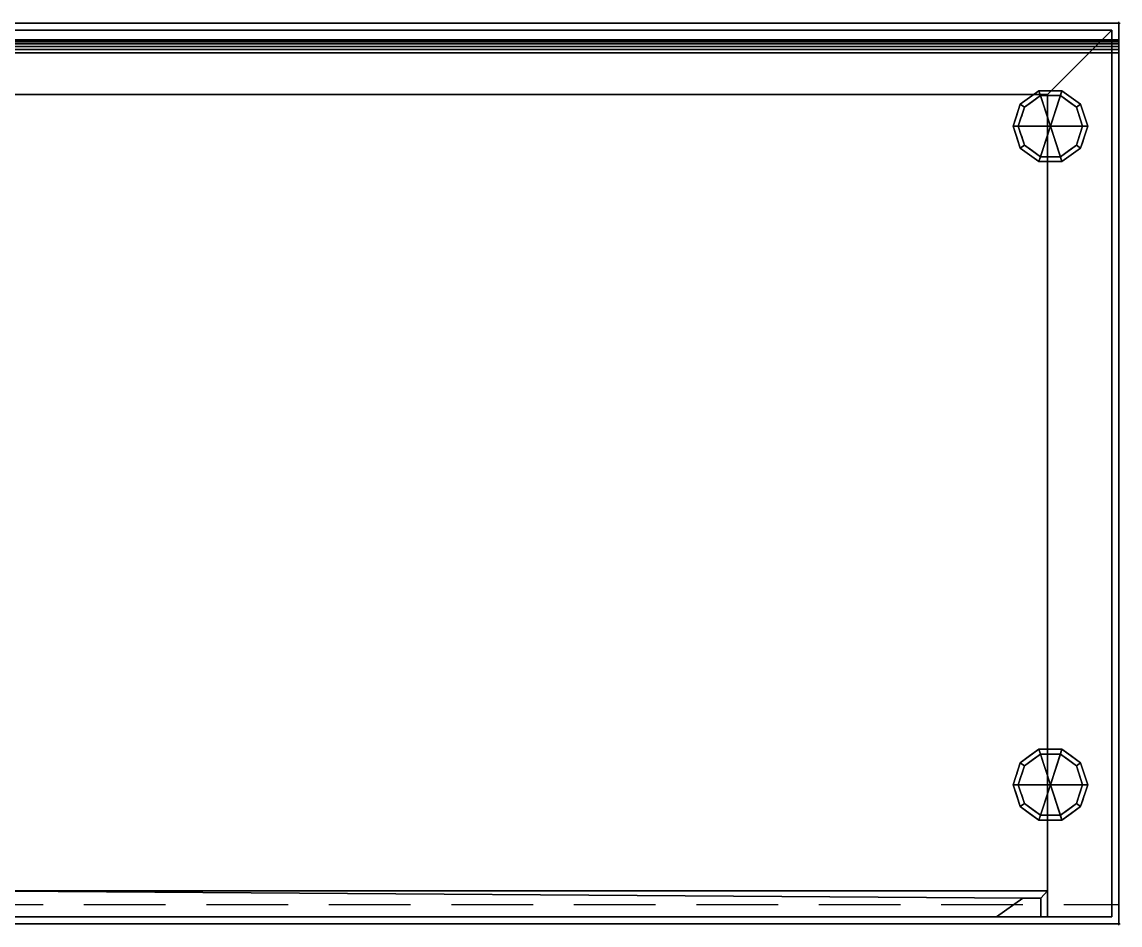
# Model space of a CAD drawing. Header units: millimetres. Extents: x -1 to 1801, y -701 to 1.
# Drawn here: x 947 to 1801, y -701 to 1 of the extents above; entities that cross this region are included whole.
import ezdxf

# ---------------------------------------------------------------- set-up
doc = ezdxf.new("R2010")
doc.units = ezdxf.units.MM
doc.header["$PDMODE"] = 34
doc.linetypes.add('NASCOSTA', pattern=[9.525, 6.35, -3.175])
for name, color, linetype in [('IQ_200_2D', 1, 'Continuous'), ('IQ_200_3D', 1, 'Continuous'), ('IQ_204_2D', 7, 'Continuous'), ('IQ_204_3D', 7, 'Continuous'), ('IQ_INS_3D', 3, 'Continuous')]:
    doc.layers.add(name, color=color, linetype=linetype)

msp = doc.modelspace()

# ---------------------------------------------------------------- linework, layer by layer
at = {"layer": 'IQ_200_2D'}
for p, q in [((0, 0), (1800, 0)), ((1800, 0), (1800, -700)), ((1800, -700), (0, -700))]:
    msp.add_line(p, q, dxfattribs=at)
at = {"layer": 'IQ_204_2D'}
msp.add_line((0, -13), (1800, -13), dxfattribs=at)
at = {"layer": 'IQ_204_2D', "linetype": 'NASCOSTA', "ltscale": 10}
msp.add_line((900, -685), (1800, -685), dxfattribs=at)
at = {"layer": 'IQ_INS_3D'}
for p in [(1800, 0), (1800, -700)]:
    msp.add_point(p, dxfattribs=at)

# ---------------------------------------------------------------- meshes
at = {"layer": 'IQ_200_3D'}
mesh = msp.add_polyface(dxfattribs=at)
corners = [(1800, -700, 850), (0, -700, 850), (0, 0, 850), (1800, 0, 850)]
mesh.append_faces([[corners[k] for k in face] for face in [(0, 1, 2, 3)]])
mesh = msp.add_polyface(dxfattribs=at)
corners = [(0, 0, 850), (0, 0, 1000), (1800, 0, 1000), (1800, 0, 850)]
mesh.append_faces([[corners[k] for k in face] for face in [(0, 1, 2, 3)]])
mesh = msp.add_polyface(dxfattribs=at)
corners = [(1800, 0, 1000), (0, 0, 1000), (0, -13, 1000), (1800, -13, 1000)]
mesh.append_faces([[corners[k] for k in face] for face in [(0, 1, 2, 3)]])
mesh = msp.add_polyface(dxfattribs=at)
corners = [(1794.5, -5.5, 850), (5.5, -5.5, 850), (5.5, -694.5, 850), (55.5, -694.5, 850), (55.5, -55.5, 850), (1744.5, -55.5, 850), (1744.5, -694.5, 850), (1794.5, -694.5, 850)]
mesh.append_faces([[corners[k] for k in face] for face in [(4, 1, 2, 3)]], dxfattribs={"vtx0": -1})
mesh.append_faces([[corners[k] for k in face] for face in [(7, 0, 5, 6)]], dxfattribs={"vtx1": -1})
mesh.append_faces([[corners[k] for k in face] for face in [(4, 5, 0, 1)]], dxfattribs={"vtx1": -1, "vtx3": -1})
mesh = msp.add_polyface(dxfattribs=at)
corners = [(1794.5, -694.5, 150), (5.5, -694.5, 150), (5.5, -5.5, 150), (1794.5, -5.5, 150)]
mesh.append_faces([[corners[k] for k in face] for face in [(0, 1, 2, 3)]])
mesh = msp.add_polyface(dxfattribs=at)
corners = [(1794.5, -5.5, 850), (1794.5, -5.5, 150), (5.5, -5.5, 150), (5.5, -5.5, 850)]
mesh.append_faces([[corners[k] for k in face] for face in [(0, 1, 2, 3)]])
mesh = msp.add_polyface(dxfattribs=at)
corners = [(1794.5, -694.5, 850), (1794.5, -694.5, 150), (1794.5, -5.5, 150), (1794.5, -5.5, 850)]
mesh.append_faces([[corners[k] for k in face] for face in [(0, 1, 2, 3)]])
mesh = msp.add_polyface(dxfattribs=at)
corners = [(1800, -700, 850), (1800, 0, 850), (1800, 0, 1000), (1800, -13, 1000), (1800, -13, 910), (1800, -13.34, 907.41), (1800, -14.34, 905), (1800, -15.93, 902.93), (1800, -18, 901.34), (1800, -20.41, 900.34), (1800, -23, 900), (1800, -700, 900)]
mesh.append_faces([[corners[k] for k in face] for face in [(8, 1, 7)]], dxfattribs={"vtx0": -1, "vtx1": -1})
mesh.append_faces([[corners[k] for k in face] for face in [(1, 9, 10)]], dxfattribs={"vtx0": -1, "vtx2": -1})
mesh.append_faces([[corners[k] for k in face] for face in [(6, 7, 1), (5, 6, 1), (4, 5, 1), (8, 9, 1)]], dxfattribs={"vtx1": -1, "vtx2": -1})
mesh.append_faces([[corners[k] for k in face] for face in [(2, 3, 4, 1)]], dxfattribs={"vtx2": -1})
mesh.append_faces([[corners[k] for k in face] for face in [(10, 11, 0, 1)]], dxfattribs={"vtx3": -1})
mesh = msp.add_polyface(dxfattribs=at)
corners = [(1800, -23, 900), (1800, -20.41, 900.34), (1800, -18, 901.34), (1800, -15.93, 902.93), (1800, -14.34, 905), (1800, -13.34, 907.41), (1800, -13, 910), (0, -13, 910), (0, -13.34, 907.41), (0, -14.34, 905), (0, -15.93, 902.93), (0, -18, 901.34), (0, -20.41, 900.34), (0, -23, 900)]
mesh.append_faces([[corners[k] for k in face] for face in [(1, 12, 13, 0)]], dxfattribs={"vtx0": -1})
mesh.append_faces([[corners[k] for k in face] for face in [(2, 11, 12, 1), (11, 2, 3, 10), (5, 8, 9, 4), (10, 3, 4, 9)]], dxfattribs={"vtx0": -1, "vtx2": -1})
mesh.append_faces([[corners[k] for k in face] for face in [(6, 7, 8, 5)]], dxfattribs={"vtx2": -1})
mesh = msp.add_polyface(dxfattribs=at)
corners = [(1800, -13, 1000), (0, -13, 1000), (0, -13, 910), (1800, -13, 910)]
mesh.append_faces([[corners[k] for k in face] for face in [(0, 1, 2, 3)]])
mesh = msp.add_polyface(dxfattribs=at)
corners = [(1800, -700, 900), (1800, -23, 900), (0, -23, 900), (0, -700, 900)]
mesh.append_faces([[corners[k] for k in face] for face in [(0, 1, 2, 3)]])
mesh = msp.add_polyface(dxfattribs=at)
corners = [(55.5, -55.5, 200), (1744.5, -55.5, 200), (1744.5, -55.5, 850), (55.5, -55.5, 850)]
mesh.append_faces([[corners[k] for k in face] for face in [(0, 1, 2, 3)]])
mesh = msp.add_polyface(dxfattribs=at)
corners = [(55.5, -55.5, 200), (55.5, -694.5, 200), (1744.5, -694.5, 200), (1744.5, -55.5, 200)]
mesh.append_faces([[corners[k] for k in face] for face in [(0, 1, 2, 3)]])
mesh = msp.add_polyface(dxfattribs=at)
corners = [(1744.5, -55.5, 200), (1744.5, -694.5, 200), (1744.5, -694.5, 850), (1744.5, -55.5, 850)]
mesh.append_faces([[corners[k] for k in face] for face in [(0, 1, 2, 3)]])
mesh = msp.add_polyface(dxfattribs=at)
corners = [(1744.5, -674.5, 850), (900, -674.5, 850), (900, -694.5, 850), (1704.86, -694.5, 850), (1725.34, -680.16, 850), (1739.5, -680.16, 850), (1739.5, -694.5, 850), (1744.5, -694.5, 850)]
mesh.append_faces([[corners[k] for k in face] for face in [(7, 0, 5, 6), (3, 4, 1, 2)]], dxfattribs={"vtx1": -1})
mesh.append_faces([[corners[k] for k in face] for face in [(4, 5, 0, 1)]], dxfattribs={"vtx1": -1, "vtx3": -1})
mesh = msp.add_polyface(dxfattribs=at)
corners = [(1744.5, -674.5, 200), (1744.5, -694.5, 200), (1739.5, -694.5, 200), (1739.5, -680.16, 200), (1725.34, -680.16, 200), (1704.86, -694.5, 200), (900, -694.5, 200), (900, -674.5, 200)]
mesh.append_faces([[corners[k] for k in face] for face in [(7, 4, 5, 6), (3, 0, 1, 2)]], dxfattribs={"vtx0": -1})
mesh.append_faces([[corners[k] for k in face] for face in [(4, 7, 0, 3)]], dxfattribs={"vtx0": -1, "vtx2": -1})
mesh = msp.add_polyface(dxfattribs=at)
corners = [(1744.5, -674.5, 850), (1744.5, -674.5, 200), (900, -674.5, 200), (900, -674.5, 850)]
mesh.append_faces([[corners[k] for k in face] for face in [(0, 1, 2, 3)]])
mesh = msp.add_polyface(dxfattribs=at)
corners = [(1744.5, -694.5, 850), (1744.5, -694.5, 200), (1744.5, -674.5, 200), (1744.5, -674.5, 850)]
mesh.append_faces([[corners[k] for k in face] for face in [(0, 1, 2, 3)]])
mesh = msp.add_polyface(dxfattribs=at)
corners = [(1704.86, -694.5, 850), (1704.86, -694.5, 200), (1725.34, -680.16, 200), (1725.34, -680.16, 850)]
mesh.append_faces([[corners[k] for k in face] for face in [(0, 1, 2, 3)]])
mesh = msp.add_polyface(dxfattribs=at)
corners = [(1725.34, -680.16, 850), (1725.34, -680.16, 200), (1739.5, -680.16, 200), (1739.5, -680.16, 850)]
mesh.append_faces([[corners[k] for k in face] for face in [(0, 1, 2, 3)]])
mesh = msp.add_polyface(dxfattribs=at)
corners = [(1739.5, -680.16, 850), (1739.5, -680.16, 200), (1739.5, -694.5, 200), (1739.5, -694.5, 850)]
mesh.append_faces([[corners[k] for k in face] for face in [(0, 1, 2, 3)]])
mesh = msp.add_polyface(dxfattribs=at)
corners = [(0, -700, 900), (0, -700, 850), (1800, -700, 850), (1800, -700, 900)]
mesh.append_faces([[corners[k] for k in face] for face in [(0, 1, 2, 3)]])
mesh = msp.add_polyface(dxfattribs=at)
corners = [(5.5, -694.5, 150), (1794.5, -694.5, 150), (1794.5, -694.5, 850), (1744.5, -694.5, 850), (1744.5, -694.5, 200), (55.5, -694.5, 200), (55.5, -694.5, 850), (5.5, -694.5, 850)]
mesh.append_faces([[corners[k] for k in face] for face in [(4, 5, 0, 1)]], dxfattribs={"vtx1": -1, "vtx3": -1})
mesh.append_faces([[corners[k] for k in face] for face in [(2, 3, 4, 1)]], dxfattribs={"vtx2": -1})
mesh.append_faces([[corners[k] for k in face] for face in [(5, 6, 7, 0)]], dxfattribs={"vtx3": -1})
mesh = msp.add_polyface(dxfattribs=at)
corners = [(900, -694.5, 850), (900, -694.5, 200), (1704.86, -694.5, 200), (1704.86, -694.5, 850)]
mesh.append_faces([[corners[k] for k in face] for face in [(0, 1, 2, 3)]])
mesh = msp.add_polyface(dxfattribs=at)
corners = [(1739.5, -694.5, 850), (1739.5, -694.5, 200), (1744.5, -694.5, 200), (1744.5, -694.5, 850)]
mesh.append_faces([[corners[k] for k in face] for face in [(0, 1, 2, 3)]])
at = {"layer": 'IQ_204_3D'}
mesh = msp.add_polyface(dxfattribs=at)
corners = [(1746.9, -80, 150), (1775.9, -80, 150), (1770.36, -62.95, 150), (1755.86, -52.42, 150), (1737.94, -52.42, 150), (1723.44, -62.95, 150), (1717.9, -80, 150)]
mesh.append_faces([[corners[k] for k in face] for face in [(0, 4, 5, 6)]], dxfattribs={"vtx0": -1})
mesh.append_faces([[corners[k] for k in face] for face in [(0, 3, 4)]], dxfattribs={"vtx0": -1, "vtx2": -1})
mesh.append_faces([[corners[k] for k in face] for face in [(0, 1, 2, 3)]], dxfattribs={"vtx3": -1})
mesh = msp.add_polyface(dxfattribs=at)
corners = [(1717.9, -80, 150), (1723.44, -62.95, 150), (1737.94, -52.42, 150), (1755.86, -52.42, 150), (1770.36, -62.95, 150), (1775.9, -80, 150), (1775.9, -80, 25), (1770.36, -62.95, 25), (1755.86, -52.42, 25), (1737.94, -52.42, 25), (1723.44, -62.95, 25), (1717.9, -80, 25), (1763.11, -57.69, 150), (1763.11, -57.69, 25), (1773.13, -71.48, 25), (1773.13, -71.48, 150), (1746.9, -52.42, 150), (1746.9, -52.42, 25), (1730.69, -57.69, 25), (1730.69, -57.69, 150), (1720.21, -72.88, 25), (1720.67, -71.48, 150), (1721.83, -67.92, 25)]
mesh.append_faces([[corners[k] for k in face] for face in [(22, 1, 10), (1, 22, 21)]], dxfattribs={"vtx0": -1, "vtx1": -1})
mesh.append_faces([[corners[k] for k in face] for face in [(20, 0, 21)]], dxfattribs={"vtx0": -1, "vtx2": -1})
mesh.append_faces([[corners[k] for k in face] for face in [(22, 20, 21)]], dxfattribs={"vtx1": -1, "vtx2": -1})
mesh.append_faces([[corners[k] for k in face] for face in [(2, 16, 17, 9), (13, 8, 3, 12), (4, 15, 14, 7), (7, 13, 12, 4), (9, 18, 19, 2), (16, 3, 8, 17), (1, 19, 18, 10)]], dxfattribs={"vtx1": -1, "vtx3": -1})
mesh.append_faces([[corners[k] for k in face] for face in [(5, 6, 14, 15), (20, 11, 0)]], dxfattribs={"vtx2": -1})
mesh = msp.add_polyface(dxfattribs=at)
corners = [(1717.9, -80, 25), (1723.44, -62.95, 25), (1737.94, -52.42, 25), (1755.86, -52.42, 25), (1770.36, -62.95, 25), (1775.9, -80, 25), (1771.9, -80, 25), (1767.13, -65.31, 25), (1754.63, -56.22, 25), (1739.17, -56.22, 25), (1726.67, -65.31, 25), (1721.9, -80, 25)]
mesh.append_faces([[corners[k] for k in face] for face in [(10, 1, 2, 9)]], dxfattribs={"vtx0": -1, "vtx2": -1})
mesh.append_faces([[corners[k] for k in face] for face in [(6, 7, 4, 5)]], dxfattribs={"vtx1": -1})
mesh.append_faces([[corners[k] for k in face] for face in [(8, 9, 2, 3), (7, 8, 3, 4)]], dxfattribs={"vtx1": -1, "vtx3": -1})
mesh.append_faces([[corners[k] for k in face] for face in [(11, 0, 1, 10)]], dxfattribs={"vtx2": -1})
mesh = msp.add_polyface(dxfattribs=at)
corners = [(1721.9, -80, 25), (1726.67, -65.31, 25), (1739.17, -56.22, 25), (1754.63, -56.22, 25), (1767.13, -65.31, 25), (1771.9, -80, 25), (1771.9, -80, 0), (1767.13, -65.31, 0), (1754.63, -56.22, 0), (1739.17, -56.22, 0), (1726.67, -65.31, 0), (1721.9, -80, 0), (1760.88, -60.76, 0), (1760.88, -60.76, 25), (1769.51, -72.65, 25), (1769.51, -72.65, 0), (1746.9, -56.22, 25), (1746.9, -56.22, 0), (1724.22, -72.87, 0), (1724.29, -72.65, 25), (1732.92, -60.76, 0), (1732.92, -60.76, 25)]
mesh.append_faces([[corners[k] for k in face] for face in [(15, 14, 5, 6)]], dxfattribs={"vtx0": -1})
mesh.append_faces([[corners[k] for k in face] for face in [(7, 4, 14, 15), (9, 2, 16, 17), (8, 3, 13, 12), (12, 13, 4, 7), (19, 10, 18), (17, 16, 3, 8), (10, 19, 1), (18, 0, 19)]], dxfattribs={"vtx0": -1, "vtx2": -1})
mesh.append_faces([[corners[k] for k in face] for face in [(21, 2, 9, 20), (1, 21, 20, 10)]], dxfattribs={"vtx1": -1, "vtx3": -1})
mesh.append_faces([[corners[k] for k in face] for face in [(18, 11, 0)]], dxfattribs={"vtx2": -1})
mesh = msp.add_polyface(dxfattribs=at)
corners = [(1721.9, -80, 0), (1726.67, -65.31, 0), (1739.17, -56.22, 0), (1754.63, -56.22, 0), (1767.13, -65.31, 0), (1771.9, -80, 0), (1746.9, -80, 0)]
mesh.append_faces([[corners[k] for k in face] for face in [(1, 2, 6, 0)]], dxfattribs={"vtx1": -1})
mesh.append_faces([[corners[k] for k in face] for face in [(2, 3, 6)]], dxfattribs={"vtx1": -1, "vtx2": -1})
mesh.append_faces([[corners[k] for k in face] for face in [(4, 5, 6, 3)]], dxfattribs={"vtx2": -1})
mesh = msp.add_polyface(dxfattribs=at)
corners = [(1746.9, -80, 150), (1717.9, -80, 150), (1723.44, -97.05, 150), (1737.94, -107.58, 150), (1755.86, -107.58, 150), (1770.36, -97.05, 150), (1775.9, -80, 150)]
mesh.append_faces([[corners[k] for k in face] for face in [(0, 4, 5, 6)]], dxfattribs={"vtx0": -1})
mesh.append_faces([[corners[k] for k in face] for face in [(4, 0, 3)]], dxfattribs={"vtx0": -1, "vtx1": -1})
mesh.append_faces([[corners[k] for k in face] for face in [(0, 1, 2, 3)]], dxfattribs={"vtx3": -1})
mesh = msp.add_polyface(dxfattribs=at)
corners = [(1775.9, -80, 150), (1770.36, -97.05, 150), (1755.86, -107.58, 150), (1737.94, -107.58, 150), (1723.44, -97.05, 150), (1717.9, -80, 150), (1717.9, -80, 25), (1723.44, -97.05, 25), (1737.94, -107.58, 25), (1755.86, -107.58, 25), (1770.36, -97.05, 25), (1775.9, -80, 25), (1720.21, -87.12, 150), (1720.67, -88.52, 25), (1730.69, -102.31, 25), (1730.69, -102.31, 150), (1746.9, -107.58, 150), (1746.9, -107.58, 25), (1763.11, -102.31, 25), (1763.11, -102.31, 150), (1773.59, -87.12, 25), (1773.13, -88.52, 150), (1721.83, -92.08, 150), (1771.97, -92.08, 25)]
mesh.append_faces([[corners[k] for k in face] for face in [(6, 12, 5)]], dxfattribs={"vtx0": -1})
mesh.append_faces([[corners[k] for k in face] for face in [(23, 1, 10), (22, 7, 4), (7, 22, 13), (1, 23, 21)]], dxfattribs={"vtx0": -1, "vtx1": -1})
mesh.append_faces([[corners[k] for k in face] for face in [(12, 6, 13), (20, 0, 21)]], dxfattribs={"vtx0": -1, "vtx2": -1})
mesh.append_faces([[corners[k] for k in face] for face in [(22, 12, 13), (23, 20, 21)]], dxfattribs={"vtx1": -1, "vtx2": -1})
mesh.append_faces([[corners[k] for k in face] for face in [(15, 4, 7, 14), (3, 15, 14, 8), (17, 9, 2, 16), (19, 2, 9, 18), (18, 10, 1, 19), (16, 3, 8, 17)]], dxfattribs={"vtx1": -1, "vtx3": -1})
mesh.append_faces([[corners[k] for k in face] for face in [(20, 11, 0)]], dxfattribs={"vtx2": -1})
mesh = msp.add_polyface(dxfattribs=at)
corners = [(1775.9, -80, 25), (1770.36, -97.05, 25), (1755.86, -107.58, 25), (1737.94, -107.58, 25), (1723.44, -97.05, 25), (1717.9, -80, 25), (1721.9, -80, 25), (1726.67, -94.69, 25), (1739.17, -103.78, 25), (1754.63, -103.78, 25), (1767.13, -94.69, 25), (1771.9, -80, 25)]
mesh.append_faces([[corners[k] for k in face] for face in [(1, 10, 11, 0)]], dxfattribs={"vtx0": -1})
mesh.append_faces([[corners[k] for k in face] for face in [(3, 8, 9, 2), (2, 9, 10, 1)]], dxfattribs={"vtx0": -1, "vtx2": -1})
mesh.append_faces([[corners[k] for k in face] for face in [(3, 4, 7, 8)]], dxfattribs={"vtx1": -1, "vtx3": -1})
mesh.append_faces([[corners[k] for k in face] for face in [(4, 5, 6, 7)]], dxfattribs={"vtx3": -1})
mesh = msp.add_polyface(dxfattribs=at)
corners = [(1771.9, -80, 25), (1767.13, -94.69, 25), (1754.63, -103.78, 25), (1739.17, -103.78, 25), (1726.67, -94.69, 25), (1721.9, -80, 25), (1721.9, -80, 0), (1726.67, -94.69, 0), (1739.17, -103.78, 0), (1754.63, -103.78, 0), (1767.13, -94.69, 0), (1771.9, -80, 0), (1724.22, -87.13, 0), (1724.29, -87.35, 25), (1732.92, -99.24, 25), (1732.92, -99.24, 0), (1746.9, -103.78, 25), (1746.9, -103.78, 0), (1769.58, -87.13, 0), (1769.51, -87.35, 25), (1760.88, -99.24, 25), (1760.88, -99.24, 0)]
mesh.append_faces([[corners[k] for k in face] for face in [(7, 13, 12)]], dxfattribs={"vtx0": -1, "vtx1": -1})
mesh.append_faces([[corners[k] for k in face] for face in [(15, 14, 4, 7), (14, 15, 8, 3), (12, 13, 5), (9, 2, 16), (19, 10, 18), (10, 19, 1), (20, 21, 10, 1), (2, 9, 21, 20), (18, 0, 19)]], dxfattribs={"vtx0": -1, "vtx2": -1})
mesh.append_faces([[corners[k] for k in face] for face in [(4, 13, 7), (8, 17, 3)]], dxfattribs={"vtx1": -1, "vtx2": -1})
mesh.append_faces([[corners[k] for k in face] for face in [(16, 3, 17, 9)]], dxfattribs={"vtx1": -1, "vtx3": -1})
mesh.append_faces([[corners[k] for k in face] for face in [(5, 6, 12), (18, 11, 0)]], dxfattribs={"vtx2": -1})
mesh = msp.add_polyface(dxfattribs=at)
corners = [(1771.9, -80, 0), (1767.13, -94.69, 0), (1754.63, -103.78, 0), (1739.17, -103.78, 0), (1726.67, -94.69, 0), (1721.9, -80, 0), (1746.9, -80, 0)]
mesh.append_faces([[corners[k] for k in face] for face in [(3, 6, 2)]], dxfattribs={"vtx0": -1, "vtx1": -1})
mesh.append_faces([[corners[k] for k in face] for face in [(1, 2, 6, 0)]], dxfattribs={"vtx1": -1})
mesh.append_faces([[corners[k] for k in face] for face in [(4, 5, 6, 3)]], dxfattribs={"vtx2": -1})
mesh = msp.add_polyface(dxfattribs=at)
corners = [(1746.9, -591.9, 150), (1775.9, -591.9, 150), (1770.36, -574.85, 150), (1755.86, -564.32, 150), (1737.94, -564.32, 150), (1723.44, -574.85, 150), (1717.9, -591.9, 150)]
mesh.append_faces([[corners[k] for k in face] for face in [(0, 4, 5, 6)]], dxfattribs={"vtx0": -1})
mesh.append_faces([[corners[k] for k in face] for face in [(0, 3, 4)]], dxfattribs={"vtx0": -1, "vtx2": -1})
mesh.append_faces([[corners[k] for k in face] for face in [(0, 1, 2, 3)]], dxfattribs={"vtx3": -1})
mesh = msp.add_polyface(dxfattribs=at)
corners = [(1717.9, -591.9, 150), (1723.44, -574.85, 150), (1737.94, -564.32, 150), (1755.86, -564.32, 150), (1770.36, -574.85, 150), (1775.9, -591.9, 150), (1775.9, -591.9, 25), (1770.36, -574.85, 25), (1755.86, -564.32, 25), (1737.94, -564.32, 25), (1723.44, -574.85, 25), (1717.9, -591.9, 25), (1763.11, -569.59, 150), (1763.11, -569.59, 25), (1773.13, -583.38, 25), (1773.13, -583.38, 150), (1746.9, -564.32, 150), (1746.9, -564.32, 25), (1730.69, -569.59, 25), (1730.69, -569.59, 150), (1720.21, -584.78, 25), (1720.67, -583.38, 150), (1721.83, -579.82, 25)]
mesh.append_faces([[corners[k] for k in face] for face in [(22, 1, 10), (1, 22, 21)]], dxfattribs={"vtx0": -1, "vtx1": -1})
mesh.append_faces([[corners[k] for k in face] for face in [(20, 0, 21)]], dxfattribs={"vtx0": -1, "vtx2": -1})
mesh.append_faces([[corners[k] for k in face] for face in [(22, 20, 21)]], dxfattribs={"vtx1": -1, "vtx2": -1})
mesh.append_faces([[corners[k] for k in face] for face in [(2, 16, 17, 9), (13, 8, 3, 12), (4, 15, 14, 7), (7, 13, 12, 4), (9, 18, 19, 2), (16, 3, 8, 17), (1, 19, 18, 10)]], dxfattribs={"vtx1": -1, "vtx3": -1})
mesh.append_faces([[corners[k] for k in face] for face in [(5, 6, 14, 15), (20, 11, 0)]], dxfattribs={"vtx2": -1})
mesh = msp.add_polyface(dxfattribs=at)
corners = [(1717.9, -591.9, 25), (1723.44, -574.85, 25), (1737.94, -564.32, 25), (1755.86, -564.32, 25), (1770.36, -574.85, 25), (1775.9, -591.9, 25), (1771.9, -591.9, 25), (1767.13, -577.21, 25), (1754.63, -568.12, 25), (1739.17, -568.12, 25), (1726.67, -577.21, 25), (1721.9, -591.9, 25)]
mesh.append_faces([[corners[k] for k in face] for face in [(10, 1, 2, 9)]], dxfattribs={"vtx0": -1, "vtx2": -1})
mesh.append_faces([[corners[k] for k in face] for face in [(6, 7, 4, 5)]], dxfattribs={"vtx1": -1})
mesh.append_faces([[corners[k] for k in face] for face in [(8, 9, 2, 3), (7, 8, 3, 4)]], dxfattribs={"vtx1": -1, "vtx3": -1})
mesh.append_faces([[corners[k] for k in face] for face in [(11, 0, 1, 10)]], dxfattribs={"vtx2": -1})
mesh = msp.add_polyface(dxfattribs=at)
corners = [(1721.9, -591.9, 25), (1726.67, -577.21, 25), (1739.17, -568.12, 25), (1754.63, -568.12, 25), (1767.13, -577.21, 25), (1771.9, -591.9, 25), (1771.9, -591.9, 0), (1767.13, -577.21, 0), (1754.63, -568.12, 0), (1739.17, -568.12, 0), (1726.67, -577.21, 0), (1721.9, -591.9, 0), (1760.88, -572.66, 0), (1760.88, -572.66, 25), (1769.51, -584.55, 25), (1769.51, -584.55, 0), (1746.9, -568.12, 25), (1746.9, -568.12, 0), (1724.22, -584.77, 0), (1724.29, -584.55, 25), (1732.92, -572.66, 0), (1732.92, -572.66, 25)]
mesh.append_faces([[corners[k] for k in face] for face in [(15, 14, 5, 6)]], dxfattribs={"vtx0": -1})
mesh.append_faces([[corners[k] for k in face] for face in [(7, 4, 14, 15), (9, 2, 16, 17), (8, 3, 13, 12), (12, 13, 4, 7), (19, 10, 18), (17, 16, 3, 8), (10, 19, 1), (18, 0, 19)]], dxfattribs={"vtx0": -1, "vtx2": -1})
mesh.append_faces([[corners[k] for k in face] for face in [(21, 2, 9, 20), (1, 21, 20, 10)]], dxfattribs={"vtx1": -1, "vtx3": -1})
mesh.append_faces([[corners[k] for k in face] for face in [(18, 11, 0)]], dxfattribs={"vtx2": -1})
mesh = msp.add_polyface(dxfattribs=at)
corners = [(1721.9, -591.9, 0), (1726.67, -577.21, 0), (1739.17, -568.12, 0), (1754.63, -568.12, 0), (1767.13, -577.21, 0), (1771.9, -591.9, 0), (1746.9, -591.9, 0)]
mesh.append_faces([[corners[k] for k in face] for face in [(1, 2, 6, 0)]], dxfattribs={"vtx1": -1})
mesh.append_faces([[corners[k] for k in face] for face in [(2, 3, 6)]], dxfattribs={"vtx1": -1, "vtx2": -1})
mesh.append_faces([[corners[k] for k in face] for face in [(4, 5, 6, 3)]], dxfattribs={"vtx2": -1})
mesh = msp.add_polyface(dxfattribs=at)
corners = [(1746.9, -591.9, 150), (1717.9, -591.9, 150), (1723.44, -608.95, 150), (1737.94, -619.48, 150), (1755.86, -619.48, 150), (1770.36, -608.95, 150), (1775.9, -591.9, 150)]
mesh.append_faces([[corners[k] for k in face] for face in [(0, 4, 5, 6)]], dxfattribs={"vtx0": -1})
mesh.append_faces([[corners[k] for k in face] for face in [(4, 0, 3)]], dxfattribs={"vtx0": -1, "vtx1": -1})
mesh.append_faces([[corners[k] for k in face] for face in [(0, 1, 2, 3)]], dxfattribs={"vtx3": -1})
mesh = msp.add_polyface(dxfattribs=at)
corners = [(1775.9, -591.9, 150), (1770.36, -608.95, 150), (1755.86, -619.48, 150), (1737.94, -619.48, 150), (1723.44, -608.95, 150), (1717.9, -591.9, 150), (1717.9, -591.9, 25), (1723.44, -608.95, 25), (1737.94, -619.48, 25), (1755.86, -619.48, 25), (1770.36, -608.95, 25), (1775.9, -591.9, 25), (1720.21, -599.02, 150), (1720.67, -600.42, 25), (1730.69, -614.21, 25), (1730.69, -614.21, 150), (1746.9, -619.48, 150), (1746.9, -619.48, 25), (1763.11, -614.21, 25), (1763.11, -614.21, 150), (1773.59, -599.02, 25), (1773.13, -600.42, 150), (1721.83, -603.98, 150), (1771.97, -603.98, 25)]
mesh.append_faces([[corners[k] for k in face] for face in [(6, 12, 5)]], dxfattribs={"vtx0": -1})
mesh.append_faces([[corners[k] for k in face] for face in [(23, 1, 10), (22, 7, 4), (7, 22, 13), (1, 23, 21)]], dxfattribs={"vtx0": -1, "vtx1": -1})
mesh.append_faces([[corners[k] for k in face] for face in [(12, 6, 13), (20, 0, 21)]], dxfattribs={"vtx0": -1, "vtx2": -1})
mesh.append_faces([[corners[k] for k in face] for face in [(22, 12, 13), (23, 20, 21)]], dxfattribs={"vtx1": -1, "vtx2": -1})
mesh.append_faces([[corners[k] for k in face] for face in [(15, 4, 7, 14), (3, 15, 14, 8), (17, 9, 2, 16), (19, 2, 9, 18), (18, 10, 1, 19), (16, 3, 8, 17)]], dxfattribs={"vtx1": -1, "vtx3": -1})
mesh.append_faces([[corners[k] for k in face] for face in [(20, 11, 0)]], dxfattribs={"vtx2": -1})
mesh = msp.add_polyface(dxfattribs=at)
corners = [(1775.9, -591.9, 25), (1770.36, -608.95, 25), (1755.86, -619.48, 25), (1737.94, -619.48, 25), (1723.44, -608.95, 25), (1717.9, -591.9, 25), (1721.9, -591.9, 25), (1726.67, -606.59, 25), (1739.17, -615.68, 25), (1754.63, -615.68, 25), (1767.13, -606.59, 25), (1771.9, -591.9, 25)]
mesh.append_faces([[corners[k] for k in face] for face in [(1, 10, 11, 0)]], dxfattribs={"vtx0": -1})
mesh.append_faces([[corners[k] for k in face] for face in [(3, 8, 9, 2), (2, 9, 10, 1)]], dxfattribs={"vtx0": -1, "vtx2": -1})
mesh.append_faces([[corners[k] for k in face] for face in [(3, 4, 7, 8)]], dxfattribs={"vtx1": -1, "vtx3": -1})
mesh.append_faces([[corners[k] for k in face] for face in [(4, 5, 6, 7)]], dxfattribs={"vtx3": -1})
mesh = msp.add_polyface(dxfattribs=at)
corners = [(1771.9, -591.9, 25), (1767.13, -606.59, 25), (1754.63, -615.68, 25), (1739.17, -615.68, 25), (1726.67, -606.59, 25), (1721.9, -591.9, 25), (1721.9, -591.9, 0), (1726.67, -606.59, 0), (1739.17, -615.68, 0), (1754.63, -615.68, 0), (1767.13, -606.59, 0), (1771.9, -591.9, 0), (1724.22, -599.03, 0), (1724.29, -599.25, 25), (1732.92, -611.14, 25), (1732.92, -611.14, 0), (1746.9, -615.68, 25), (1746.9, -615.68, 0), (1769.58, -599.03, 0), (1769.51, -599.25, 25), (1760.88, -611.14, 25), (1760.88, -611.14, 0)]
mesh.append_faces([[corners[k] for k in face] for face in [(7, 13, 12)]], dxfattribs={"vtx0": -1, "vtx1": -1})
mesh.append_faces([[corners[k] for k in face] for face in [(15, 14, 4, 7), (14, 15, 8, 3), (12, 13, 5), (9, 2, 16), (19, 10, 18), (10, 19, 1), (20, 21, 10, 1), (2, 9, 21, 20), (18, 0, 19)]], dxfattribs={"vtx0": -1, "vtx2": -1})
mesh.append_faces([[corners[k] for k in face] for face in [(4, 13, 7), (8, 17, 3)]], dxfattribs={"vtx1": -1, "vtx2": -1})
mesh.append_faces([[corners[k] for k in face] for face in [(16, 3, 17, 9)]], dxfattribs={"vtx1": -1, "vtx3": -1})
mesh.append_faces([[corners[k] for k in face] for face in [(5, 6, 12), (18, 11, 0)]], dxfattribs={"vtx2": -1})
mesh = msp.add_polyface(dxfattribs=at)
corners = [(1771.9, -591.9, 0), (1767.13, -606.59, 0), (1754.63, -615.68, 0), (1739.17, -615.68, 0), (1726.67, -606.59, 0), (1721.9, -591.9, 0), (1746.9, -591.9, 0)]
mesh.append_faces([[corners[k] for k in face] for face in [(3, 6, 2)]], dxfattribs={"vtx0": -1, "vtx1": -1})
mesh.append_faces([[corners[k] for k in face] for face in [(1, 2, 6, 0)]], dxfattribs={"vtx1": -1})
mesh.append_faces([[corners[k] for k in face] for face in [(4, 5, 6, 3)]], dxfattribs={"vtx2": -1})

doc.saveas('drawing.dxf')
